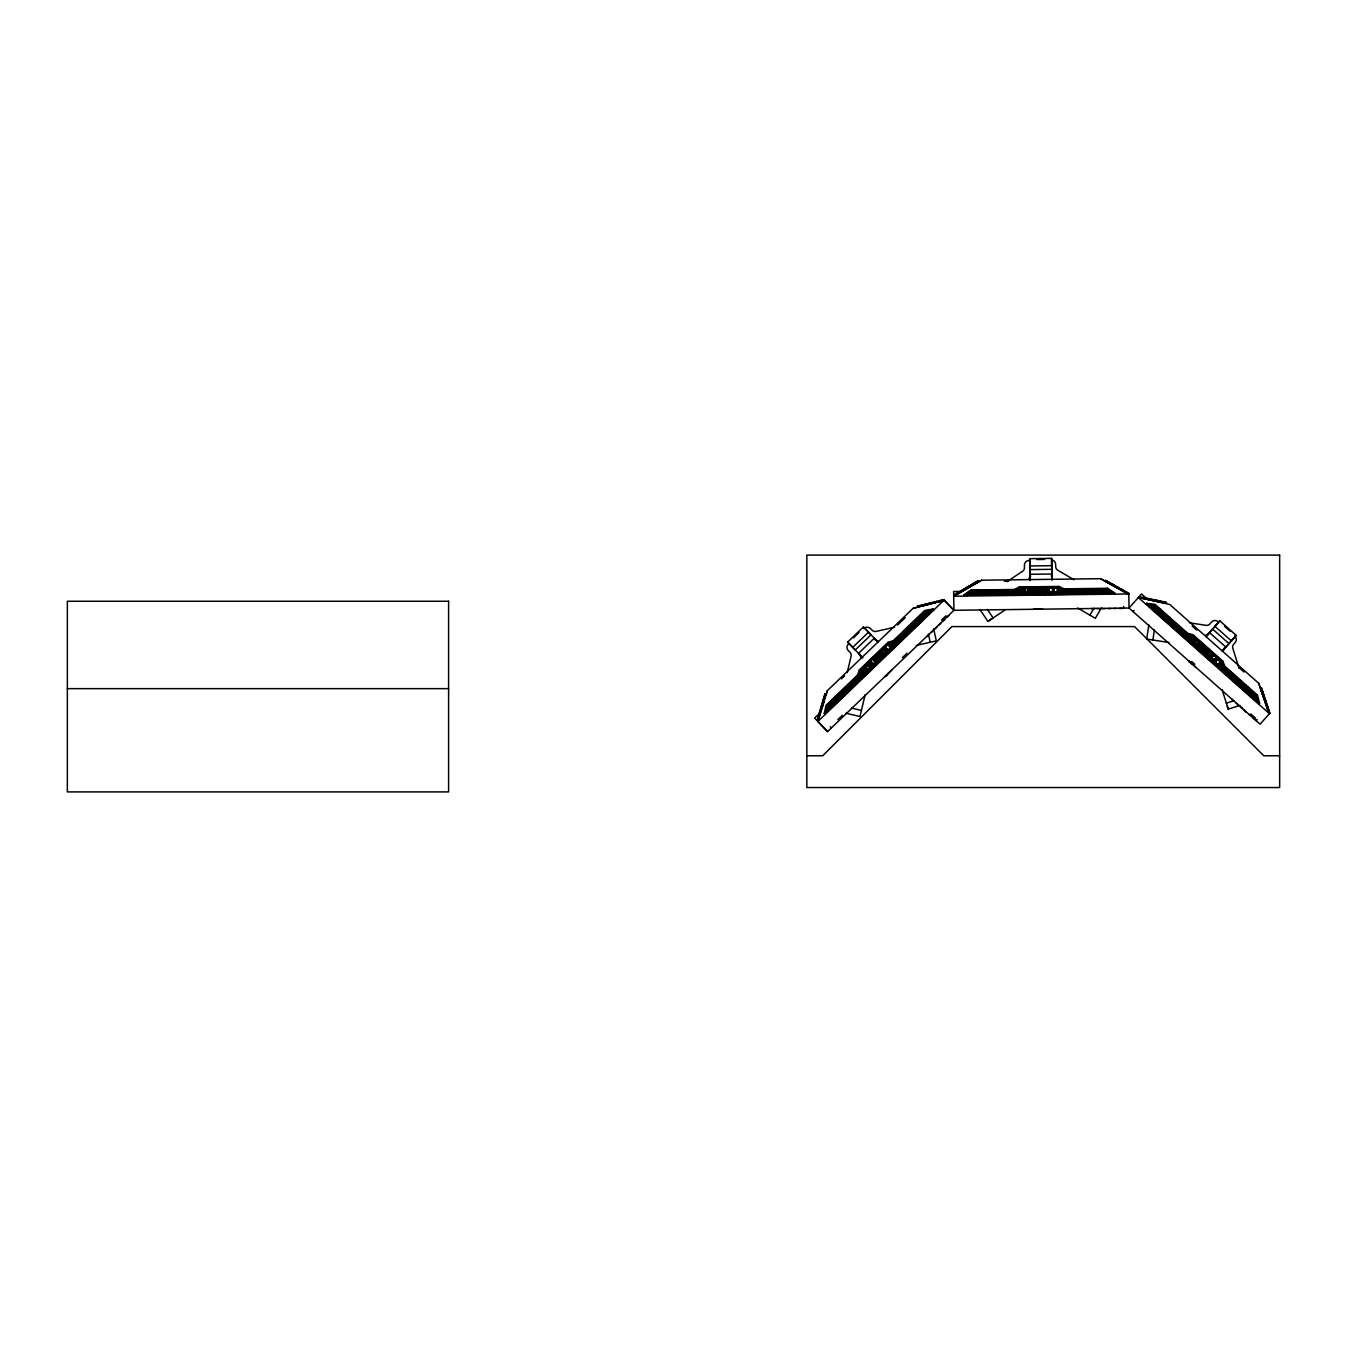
<?xml version="1.0" encoding="UTF-8"?>
<svg xmlns="http://www.w3.org/2000/svg" width="1347" height="1347" viewBox="0 0 1347 1347"><rect width="100%" height="100%" fill="white"/><g stroke="black" fill="none" stroke-linecap="round" stroke-linejoin="round"><path stroke-width="1.5" d="M885.501 649.742C884.71 643.714 886.629 654.474 886.124 647.52M1168.96 642.485L1146.684 639.084L1148.839 624.924M1152.864 640.027L1154.396 629.908M825.155 714.482L824.263 713.54L826.014 705.323L857.517 675.066L859.386 669.846L888.027 642.334L893.314 640.684L924.817 610.41L933.101 609.012L933.993 609.938M1139.798 597.815L1139.932 596.805L1166.502 602.362L1166.283 603.355L1161.165 602.294M1142.946 598.472L1143.165 597.479M1144.899 598.893L1145.118 597.883M1145.489 599.011L1145.691 598.017M1147.072 598.304L1146.853 599.297L1139.714 597.799M1148.839 599.701L1149.058 598.708M1149.042 599.752L1149.26 598.758M1150.826 600.122L1150.978 599.112M1152.577 600.493L1152.948 599.533M1154.682 600.93L1154.901 599.937M1156.164 601.25L1156.383 600.24M1156.669 601.351L1156.888 600.358M1157.932 601.621L1158.151 600.61M1158.588 601.755L1158.807 600.745M1160.76 601.166L1160.542 602.16L1147.543 599.449M1162.512 602.564L1162.714 601.57M1163.269 602.732L1163.488 601.739M1164.515 602.985L1164.734 601.991M1165.054 603.102L1165.307 602.109M847.229 672.574L851.085 656.225A4.226 4.226 0 0 0 849.974 652.268L848.324 650.601A4.698 4.698 0 0 1 848.357 643.967M865.178 694.581L860.009 716.52L846.068 713.237M822.024 708L823.792 702.242M826.149 694.547L827.327 690.691L913.03 608.373L944.095 600.139L953.945 610.309L1129.039 608.036L1260.085 724.198L1269.413 713.657L1258.704 683.283L1169.735 604.466L1138.282 597.479L1269.413 713.657L1258.704 683.283M962.112 591.434L953.625 591.535L953.945 610.309L827.546 731.589L817.898 721.47L827.327 690.691M1048.286 589.632L1048.32 589.094A5.708 2.357 -0.8 0 1 1054.044 587.275L1058.018 587.679L1051.569 587.966L1050.576 586.955L1050.576 588.218M1215.499 658.868L1215.836 660.737L1217.452 659.66L1215.499 658.868L1216.206 661.074L1217.452 659.66M1205.161 651.914L1206.491 654.053L1212.249 656.848A5.708 2.374 41.5 0 0 1215.415 661.949L1218.075 664.93L1213.075 660.114L1211.997 657.1L1206.188 654.389L1204.858 652.251L1210.094 654.693M1106.493 581.971L1106.981 581.079M1107.672 582.628L1108.16 581.736M1108.278 582.982L1108.766 582.089M1109.255 583.504L1109.743 582.611M1110.012 583.941L1110.5 583.066M1111.746 584.918L1112.252 584.042M1112.437 585.288L1112.925 584.396M1113.464 585.878L1113.952 584.985M1114.02 586.181L1114.508 585.288M1115.232 586.871L1115.72 585.979M1116.966 587.848L1117.454 586.955M1117.219 587.966L1117.707 587.073M1118.7 588.824L1119.273 587.966M1120.435 589.801L1120.856 588.841M1121.95 590.626L1122.438 589.733M1122.186 590.777L1122.674 589.885M1123.92 591.754L1124.425 590.862M1125.132 592.411L1125.621 591.518M1125.671 592.731L1126.159 591.838M1126.715 593.303L1127.203 592.411M1128.55 594.347L1129.089 593.471L1105.449 580.22L1104.944 581.113L1128.55 594.347L1129.123 593.488M885.265 647.351L883.666 647.099L882.403 651.982L880.854 652.773L879.372 651.224L880.079 650.55L881.78 652.302M887.808 644.253L884.996 646.341A5.708 2.357 -43.9 0 0 882.049 651.578L876.392 654.591L873.647 660.316L876.712 654.911L879.928 653.261L878.648 651.914L879.019 653.733M878.025 655.787L874.136 660.855L875.685 662.455C870.263 667.506 879.945 659.39 872.199 658.111L873.816 658.346M880.584 654.474L877.419 659.643L875.18 660.805L877.705 655.467M874.456 661.175L877.453 656.41M875.18 660.805L877.587 656.545M874.86 660.468L877.099 659.323L880.264 654.137M878.934 662.253L877.554 659.39L879.103 656.696M879.642 661.562L877.419 659.154L879.658 657.993L882.824 652.436A5.708 2.357 -43.9 0 0 888.262 649.742L891.125 646.998L892.32 648.244M878.446 660.316L878.968 659.424M878.631 660.417L879.103 659.559M1089.908 615.158L1094.05 608.103M1101.526 607.733L1095.313 618.324L1077.617 607.968M1206.457 635.952L1207.889 634.319M1222.84 650.466L1224.271 648.85M1205.919 636.609L1219.843 620.849L1236.226 635.38L1222.301 651.123M1133.012 611.555L1134.056 610.393M1145.826 604.247L1146.684 603.288L1155.019 604.365L1187.717 633.343L1193.072 634.791L1222.79 661.124L1224.861 666.277L1257.542 695.254L1259.613 703.387L1258.755 704.363M1148.705 606.251L1150.321 604.416L1151.062 605.072L1149.446 606.908M1150.186 607.564L1152.712 604.719L1153.453 605.375L1150.927 608.221M1154.16 605.325L1155.019 604.365M1151.668 608.878L1155.086 605.022L1154.985 606.655M1152.409 609.534L1155.827 605.695M1153.15 610.191L1156.602 606.318L1157.342 606.975L1153.891 610.865M1155.743 607.278L1156.602 606.318M1154.648 611.521L1158.083 607.632L1158.841 608.288L1155.389 612.178M1156.989 611.875L1156.871 613.491L1160.323 609.602L1159.582 608.945L1156.989 611.875L1157.73 612.531M1158.723 609.922L1159.582 608.945M1158.471 613.188L1158.353 614.804L1161.804 610.932L1161.063 610.275L1158.471 613.188L1159.211 613.845M1160.205 611.235L1161.063 610.275M1159.952 614.501L1159.834 616.135L1163.286 612.245L1162.545 611.589L1159.952 614.501L1160.693 615.158M1161.686 612.548L1162.545 611.589M1160.592 616.791L1164.027 612.902L1164.785 613.558L1161.333 617.448M1163.185 613.862L1164.027 612.902M1162.074 618.105L1165.525 614.215L1165.408 615.848M1164.667 615.175L1165.525 614.215M1162.815 618.761L1166.266 614.872M1163.555 619.418L1167.007 615.528L1166.889 617.162M1166.148 616.505L1167.007 615.528M1164.296 620.075L1167.748 616.202M1165.037 620.731L1168.489 616.859L1169.23 617.515L1165.778 621.388M1167.647 617.818L1168.489 616.859M1166.536 622.061L1169.971 618.172L1170.728 618.829L1167.277 622.718M1168.017 623.375L1171.469 619.485L1172.21 620.142L1169.617 623.072L1168.876 622.415M1169.499 624.688L1172.951 620.799L1173.692 621.455L1171.099 624.385L1170.358 623.728M1171.839 625.042L1171.722 626.658L1175.173 622.785L1174.432 622.129L1171.839 625.042L1172.58 625.698M1173.591 623.089L1174.432 622.129M1172.479 627.315L1175.914 623.442L1176.672 624.099L1173.22 627.988M1175.072 624.402L1175.914 623.442M1173.961 628.645L1177.413 624.755L1178.154 625.412L1174.702 629.302M1176.554 625.715L1177.413 624.755M1175.443 629.958L1178.894 626.069L1179.635 626.725L1176.184 630.615M1178.036 627.045L1178.894 626.069M1176.924 631.272L1180.376 627.399L1181.117 628.056L1177.665 631.928M1179.534 628.359L1180.376 627.399M1178.423 632.585L1181.858 628.712L1182.615 629.369L1179.164 633.242M1179.905 633.915L1183.356 630.026L1184.097 630.682L1181.504 633.595L1180.763 632.938M1182.127 635.885L1185.579 631.996L1184.838 631.339L1182.245 634.269L1182.986 634.925M1182.868 636.542L1186.32 632.652L1187.061 633.326L1183.609 637.198M1184.367 637.855L1187.818 633.982L1188.559 634.639L1185.107 638.512M1185.848 639.185L1189.957 634.538L1190.697 635.195L1186.589 639.842M1189.115 635.515L1189.957 634.538M1187.33 640.499L1192.112 635.127L1192.853 635.784L1188.071 641.155M1188.812 641.812L1193.913 636.087L1193.796 637.703M1191.691 638.579L1192.836 637.283L1196.187 640.246L1192.533 637.619M1189.553 642.468L1194.654 636.744M1192.432 639.236L1193.29 638.276M1190.31 643.125L1195.395 637.4L1195.277 639.017M1193.998 638.983L1194.84 638.023M1191.051 643.782L1196.136 638.057M1191.792 644.438L1196.877 638.714L1197.618 639.37L1196.22 640.953M1195.479 640.296L1196.338 639.337M1199.234 641.307L1193.661 636.356L1199.234 641.307L1195.782 645.179L1193.863 642.856L1196.085 644.826L1194.941 646.139M1193.072 644.489L1193.93 643.529M1193.829 645.146L1194.671 644.186L1194.873 645.466L1199.116 640.701L1197.82 640.65M1194.014 646.425L1195.412 644.843M1194.755 647.082L1199.857 641.357L1200.598 642.014L1195.496 647.739M1198.375 644.506L1199.234 643.546M1234.155 637.72L1222.318 651.056L1225.837 647.065L1209.454 632.551L1205.935 636.525L1217.772 623.19M1196.254 648.395L1201.339 642.671L1202.08 643.327L1196.995 649.052M1199.116 645.162L1199.975 644.203M1200.48 643.63L1201.339 642.671M1199.857 645.836L1200.716 644.859M1197.736 649.709L1202.82 643.984L1203.561 644.641L1199.335 649.406L1198.594 648.749M1201.962 644.944L1202.82 643.984M1188.441 660.687L1193.644 665.3M1205.178 646.577L1199.605 641.627L1205.178 646.577L1201.726 650.433L1199.504 648.463L1202.029 650.096M1202.13 645.516L1198.779 642.553L1202.13 645.516L1199.504 648.463M1188.812 661.023L1192.146 663.987L1188.997 661.848M1198.476 650.365L1199.874 648.799M1199.217 651.039L1205.06 645.971L1203.763 645.92M1203.46 646.274L1204.302 645.297M1199.958 651.695L1200.817 650.719M1203.646 647.537L1204.504 646.577M1201.726 650.433L1203.208 648.783L1208.865 651.897L1203.646 649.473L1204.976 651.611L1210.381 654.339M1200.699 652.352L1203.208 649.523L1208.865 651.897M1203.443 649.153L1202.349 650.483M1204.942 647.587L1206.542 647.284L1205.11 648.884L1206.979 649.759L1208.023 648.597L1207.282 647.941L1206.053 649.321M1201.44 653.009L1203.73 650.433L1202.871 651.392M1202.197 653.665L1204.285 651.308M1206.424 648.9L1207.282 647.941M1205.733 652.655L1204.976 651.611M1202.938 654.322L1204.942 652.066M1207.165 649.557L1208.023 648.597M1194.014 665.62L1195.496 666.95M1210.7 653.059L1212.485 652.554L1211.239 653.935L1207.922 650.197L1208.764 649.254L1208.663 650.87M1206.491 654.053L1205.06 654.911M1209.337 650.854L1203.696 648.227L1205.801 646.627M1209.404 651.544L1210.246 650.567L1210.162 652.184M1206.76 655.989L1205.161 656.292L1207.602 655.046M1207.687 656.444L1208.545 655.484L1206.643 657.622L1207.4 658.279L1209.488 655.922L1208.629 656.881M1208.141 658.936L1210.414 656.359M1208.882 659.592L1212.3 656.764M1212.334 655.703L1213.967 653.867L1213.226 653.211L1211.795 654.81L1213.091 655.905A5.708 2.374 41.5 0 1 1218.547 658.43L1221.224 661.394L1215.853 657.016M1209.623 660.249L1211.98 657.589M1210.364 660.906L1212.3 658.734L1211.441 659.693M1212.401 659.02L1211.946 660.619L1213.394 660.501L1211.845 662.236M1211.105 661.562L1212.805 659.66L1211.963 660.602M1215.348 656.814L1216.947 656.494L1214.337 659.424M1212.233 661.091L1213.075 660.114M1212.586 662.892L1214.001 661.242M1216.829 658.127L1218.429 657.824L1215.836 660.737M1213.344 663.549L1217.688 657.151M1214.253 663.263L1215.112 662.303M1218.311 659.441L1219.911 659.138L1218.513 660.72M1219.793 660.754L1221.392 660.451L1216.307 666.176L1215.566 665.519L1216.964 663.936L1217.166 665.216M1217.907 665.873L1217.789 667.489L1222.571 662.118L1221.83 661.461L1217.907 665.873L1218.648 666.529M1220.971 662.438L1221.83 661.461M1221.931 662.101L1222.79 661.124M1219.389 667.186L1219.288 668.819L1223.396 664.189L1222.655 663.515L1219.389 667.186L1220.129 667.843M1222.537 665.149L1223.396 664.189M1220.028 669.476L1223.48 665.586L1223.362 667.22M1220.769 670.133L1224.221 666.243M1224.002 667.236L1224.861 666.277M1221.51 670.789L1224.962 666.9L1224.844 668.533M1224.103 667.876L1224.962 666.9M1222.251 671.446L1225.703 667.556M1222.992 672.102L1226.444 668.23L1226.326 669.846M1225.585 669.19L1226.444 668.23M1223.733 672.759L1227.184 668.887M1224.474 673.416L1227.925 669.543L1228.666 670.2L1225.231 674.089M1227.083 670.503L1227.925 669.543M1225.972 674.746L1229.424 670.857L1230.165 671.513L1226.713 675.403M1228.312 675.1L1228.195 676.716L1231.646 672.827L1230.905 672.17L1228.312 675.1L1229.053 675.756M1229.794 676.413L1229.676 678.029L1233.128 674.157L1232.387 673.5L1229.794 676.413L1230.535 677.07M1231.528 674.46L1232.387 673.5M1231.276 677.726L1231.175 679.343L1234.61 675.47L1233.869 674.813L1231.276 677.726L1232.017 678.383M1233.027 675.773L1233.869 674.813M1231.916 680.016L1235.367 676.127L1236.108 676.783L1232.657 680.673M1234.509 677.086L1235.367 676.127M1233.397 681.329L1236.849 677.44L1237.59 678.097L1234.138 681.986M1235.99 678.4L1236.849 677.44M1234.879 682.643L1238.331 678.753L1238.213 680.387M1237.472 679.73L1238.331 678.753M1235.62 683.299L1239.072 679.427M1236.361 683.956L1239.812 680.083L1240.553 680.74L1237.118 684.613M1238.971 681.043L1239.812 680.083M1237.859 685.286L1241.311 681.397L1242.052 682.053L1238.6 685.943M1239.341 686.6L1242.793 682.71L1243.534 683.367L1240.941 686.297L1240.2 685.623M1241.564 688.57L1245.015 684.68L1244.274 684.023L1241.681 686.953L1242.422 687.61M1242.304 689.226L1245.756 685.354L1246.497 686.01L1243.062 689.883M1244.914 686.313L1245.756 685.354M1243.803 690.54L1247.255 686.667L1247.996 687.324L1244.544 691.213M1246.396 687.627L1247.255 686.667M1245.285 691.87L1248.736 687.98L1249.477 688.637L1246.026 692.526M1247.878 688.94L1248.736 687.98M1246.766 693.183L1250.218 689.294L1250.959 689.95L1247.507 693.84M1249.359 690.27L1250.218 689.294M1248.248 694.496L1251.7 690.607L1252.441 691.28L1249.006 695.153M1250.858 691.583L1251.7 690.607M1249.747 695.81L1253.198 691.937L1253.939 692.594L1250.487 696.466M1251.228 697.14L1254.68 693.25L1255.421 693.907L1252.828 696.82L1252.087 696.163M1253.451 699.11L1256.903 695.22L1256.162 694.564L1253.569 697.493L1254.31 698.15M1256.044 696.197L1256.903 695.22M1254.192 699.767L1256.717 696.921L1257.458 697.578L1254.949 700.423M1255.69 701.08L1257.307 699.245L1258.047 699.918L1256.431 701.736M1256.094 720.662L1257.138 719.5M1151.062 605.072L1149.547 605.291M1193.56 643.192L1196.187 640.246M1196.035 641.172L1193.391 644.135L1192.651 643.479M1219.81 620.849L1214.943 626.338L1231.326 640.852L1236.226 635.38M1207.922 650.197L1208.764 649.254M1213.192 656.225L1214.708 654.524L1215.449 655.181L1214.371 656.393M1216.189 655.837L1212.788 656.242M1218.075 664.93L1221.527 661.057M1258.047 699.918L1256.532 700.12M931.164 632.619L932.528 631.305M935.054 628.881L937.091 626.911M939.196 624.89L940.745 623.425M943.338 620.916L944.702 619.62M947.396 617.027L948.759 615.714M863.461 626.927L871.038 634.824L855.21 649.978L847.65 642.081L863.461 626.927L878.076 642.098M853.426 637.906L859.066 632.484M852.718 647.368L868.495 632.198M841.505 678.888L844.535 675.975M897.624 624.974L905.218 617.684M866.037 674.628L860.75 669.105L861.457 668.432L866.761 673.938M867.468 673.264L862.181 667.742L862.905 667.051L868.192 672.574M868.007 670.958L863.612 666.361L864.336 665.671L868.899 671.884M868.091 663.852L866.475 663.616L871.778 669.122M869.522 662.471L867.906 662.236L873.21 667.758M870.953 661.108L869.337 660.855L874.641 666.378M872.385 659.727L871.492 658.801L871.341 660.081M875.247 656.982L873.631 656.73L874.927 658.077M884.373 646.408L885.804 645.045L886.696 645.971M885.804 645.045L887.235 643.664L888.128 644.59M861.002 669.375L866.693 664.542L861.322 669.712M867.047 664.206L872.098 658.717L866.727 663.869L868.781 666.024M889.003 642.637L888.296 643.327L893.246 648.496L893.97 647.806L889.003 642.637L889.896 643.563M860.497 673.163L858.898 672.911L863.174 677.389M865.077 667.169C857.365 676.649 866.323 661.865 867.805 670.015L869.943 667.96L866.374 664.223M867.586 664.761L871.122 662L867.889 665.098M832.547 701.4L830.947 701.147L834.534 704.885M835.965 703.521L832.379 699.783L833.995 700.019M837.396 702.141L833.81 698.403L835.426 698.638M838.827 700.76L835.241 697.022L836.857 697.258M840.259 699.396L836.672 695.641L838.289 695.894M839.72 694.513L838.103 694.277L841.69 698.015M841.151 693.133L839.535 692.897L843.121 696.635M842.582 691.769L840.966 691.516L844.552 695.271M844.013 690.388L842.397 690.152L846 693.89M845.445 689.007L843.828 688.772L847.431 692.51M846.876 687.644L845.259 687.391L848.863 691.146M848.307 686.263L846.691 686.027L850.294 689.765M860.144 678.518L859.42 679.208L856.726 676.396L857.433 675.706L861.036 679.444M861.743 678.753L858.157 675.015L858.864 674.325L862.467 678.063M894.139 642.25L892.522 641.997L896.109 645.752M901.295 635.363L899.678 635.127L903.281 638.865M904.713 637.501L901.126 633.747L902.726 633.999M906.144 636.121L902.557 632.383L904.157 632.619M907.575 634.74L903.989 631.002L905.588 631.238M907.019 629.857L905.42 629.621L909.006 633.359M908.45 628.493L906.851 628.241L910.437 631.996M909.882 627.113L908.282 626.877L911.868 630.615M911.313 625.732L909.713 625.496L913.3 629.234M912.744 624.368L911.144 624.116L914.731 627.87M914.192 622.988L912.576 622.752L916.162 626.49M915.623 621.607L914.007 621.371L917.593 625.109M917.054 620.243L915.438 619.99L919.024 623.745M924.025 611.74L924.749 611.05L927.443 613.862L926.736 614.552L924.025 611.74L924.918 612.666M819.498 713.405L814.581 718.069L827.647 731.623M827.193 710.155L825.677 710.004L826.401 709.313L828.085 711.081M931.198 612.043L929.514 610.275L928.79 610.966L930.491 612.733M877.739 659.474L879.978 658.329C880.955 651.443 888.347 652.739 891.428 647.318L887.858 643.58M827.917 709.465L828.624 708.775L826.89 706.973L826.182 707.663L828.809 710.391M829.348 708.084L830.055 707.411L827.395 704.616L826.671 705.306L830.24 709.027M830.779 706.72L831.486 706.03L828.792 703.218L828.085 703.909L831.671 707.646M832.21 705.34L832.934 704.649L830.223 701.838L829.516 702.528L833.103 706.266M833.641 703.959L834.365 703.269L831.655 700.457M835.073 702.595L835.797 701.905L833.086 699.093M836.504 701.215L837.228 700.524L834.534 697.712M837.935 699.834L838.659 699.144L835.965 696.332M839.366 698.47L840.09 697.78L837.396 694.968M840.797 697.089L841.521 696.399L838.827 693.587M842.229 695.709L842.953 695.018L840.259 692.206M843.66 694.328L844.384 693.654L841.69 690.843M845.091 692.964L845.815 692.274L843.121 689.462M846.539 691.583L847.246 690.893L844.552 688.081M847.97 690.203L848.677 689.529L845.983 686.701M849.401 688.839L850.109 688.149L847.415 685.337M850.833 687.458L851.54 686.768L848.846 683.956L848.139 684.646L851.725 688.384M852.264 686.078L852.971 685.387L850.277 682.575L849.57 683.266L853.156 687.004M862.282 676.447L863.006 675.773L859.605 672.237M863.713 675.083L864.437 674.392L860.363 670.149L859.639 670.84L864.606 676.009M869.59 668.297L868.882 668.988L870.33 670.503M870.869 668.196L871.593 667.506L867.199 662.926M872.317 666.832L873.024 666.142L868.63 661.545M873.748 665.452L874.456 664.761L871.711 661.899M877.503 663.633L875.836 660.468M880.736 656.966L881.797 659.508M883.228 658.127L882.285 654.272L884.659 656.747M883.767 655.821L884.474 655.13L882.79 653.362L883.683 654.305M885.922 653.75L886.09 655.383L885.922 653.75L884.053 652.807M886.629 653.076L886.629 651.645L888.245 653.312L887.521 654.002L885.754 652.167M893.785 646.19L894.509 645.499L891.125 641.963L890.401 642.654L894.677 647.116L894.509 645.499M895.216 644.809L895.94 644.135L893.246 641.324M896.647 643.445L897.371 642.755L894.677 639.943L893.953 640.633L897.54 644.371M898.095 642.064L898.803 641.374L896.109 638.562L895.385 639.253L898.988 642.99M899.527 640.684L900.234 640.01L897.54 637.182L896.816 637.872L900.419 641.627M900.958 639.32L901.665 638.63L898.971 635.818L898.247 636.508L901.85 640.246M902.389 637.939L903.096 637.249L900.402 634.437M903.82 636.559L904.527 635.868L901.833 633.056M905.251 635.195L905.959 634.504L903.265 631.692M906.683 633.814L907.39 633.124L904.696 630.312M908.114 632.433L908.821 631.743L906.127 628.931M909.545 631.07L910.252 630.379L907.558 627.567M910.976 629.689L911.7 628.998L908.989 626.187M912.407 628.308L913.131 627.618L910.42 624.806M913.838 626.927L914.562 626.254L911.852 623.442M915.27 625.564L915.994 624.873L913.3 622.061M916.701 624.183L917.425 623.493L914.731 620.681M918.132 622.802L918.856 622.129L916.162 619.3M919.563 621.438L920.287 620.748L917.593 617.936L916.869 618.627L920.456 622.365M920.994 620.058L921.718 619.367L919.024 616.556L918.3 617.246L921.887 620.984M928.874 612.498L928.167 613.188L926.433 611.37L927.14 610.679L929.767 613.424M929.598 611.807L929.514 610.275M824.263 713.54L933.101 609.012M817.898 721.47L944.095 600.139L953.929 610.309M837.817 719.584L842.397 715.274M902.473 657.572L906.969 653.244M941.502 620.075L946.015 615.747M928.588 635.094L927.005 636.609M1054.061 588.925C1052.664 593.135 1053.169 586.08 1052.697 590.66M889.087 651.325L888.565 650.062M963.795 596.149L963.779 594.869L970.682 590.053L1014.358 589.481L1019.292 586.955L1058.995 586.433L1063.995 588.841L1107.672 588.269L1114.676 592.899L1114.693 594.195M990.954 619.367L987.89 621.405L979.942 609.484M1006.832 581.752L1022.575 571.28A4.226 4.226 0 0 0 1024.461 567.626L1024.393 565.285A4.698 4.698 0 0 1 1028.94 560.47M987.89 621.405L1004.963 610.056M989.994 620.007L993.093 617.953L987.418 609.433M976.743 581.534L977.299 582.375M977.821 580.894L954.434 594.616L954.956 595.509L978.292 581.769L977.787 580.877L978.292 581.769L972.113 585.44M965.26 589.464L971.153 585.996M953.76 596.25L981.626 580.22L1100.482 578.688L1107.571 582.51M974.689 584.244L981.66 580.237M1215.196 659.205L1216.779 659.66M1049.869 588.437L1048.606 589.262L1048.589 586.989L1049.582 586.972L1049.599 588.588M1260.354 688.098L1261.364 687.778L1269.935 713.489L1268.891 713.792M1261.886 689.445L1260.91 689.782L1268.975 713.809M1261.364 691.028L1262.341 690.708M1261.567 691.718L1262.526 691.398M1261.954 692.762L1262.914 692.425M1262.19 693.621L1263.149 693.284M1262.526 694.513L1263.503 694.193M1262.812 695.507L1263.789 695.187M1263.099 696.214L1264.058 695.877M1263.435 697.376L1264.395 697.039M1264.075 699.295L1265.035 698.975M1264.244 699.665L1265.22 699.329M1264.698 701.198L1265.675 700.861M1265.961 704.969L1266.938 704.515M1266.55 706.552L1267.51 706.232M1266.584 706.872L1267.561 706.552M1267.123 708.303L1268.099 707.966M1267.224 708.775L1268.184 708.438M1267.847 710.66L1268.807 710.34M1268.268 711.738L1269.244 711.401M1048.286 589.178L1042.14 587.444L1036.197 589.733L1036.18 587.511L1028.738 587.612M1046.619 589.161L1046.602 587.006L1047.596 586.989L1047.612 589.447L1043.639 588.319L1043.622 587.039L1041.652 588.05L1040.642 587.09L1040.659 588.353L1037.695 589.279L1037.661 587.124L1036.668 587.14L1036.702 589.582M1036.23 592.242L1033.25 592.731L1036.23 592.68L1036.213 590.457L1042.494 589.43M1045.272 590.205L1036.988 591.131L1038.689 590.609M1039.732 594.751L1039.766 591.468L1045.272 589.75M1036.988 591.131L1039.429 591.821L1043.656 590.508M1038.739 594.768L1039.699 591.737L1043.656 590.71M1039.766 591.468L1042.191 592.158L1048.336 590.34A5.708 2.357 -0.8 0 0 1054.095 592.007L1058.069 591.956L1058.085 593.69M1040.709 592.916L1039.783 593.219L1041.702 593.438L1041.702 592.461L1041.719 594.734M1043.689 593.438L1044.683 593.135M1226.342 703.134L1234.172 700.693M1227.336 706.266L1228.211 709.111L1239.93 705.441M913.03 608.373L920.826 606.318M924.716 605.291L930.558 603.759M917.728 606.083L917.981 607.076L917.694 606.083L944.045 599.634L944.298 600.61M944.045 599.634L941.923 600.156L942.176 601.132M944.213 600.594L921.651 606.15L921.399 605.157M918.907 605.796L919.21 606.773M894.56 627.231L876.122 631.406A4.226 4.226 0 0 1 872.183 630.261L870.532 628.594A4.698 4.698 0 0 0 863.898 628.561M916.347 645.398L936.35 640.869L933.639 628.897M885.383 649.523L887.437 648.884M1099.775 608.726L1096.913 608.457M1102.334 608.692L1105.045 608.659M1051.62 558.365L1051.67 565.689L1029.782 565.976L1029.68 558.651L1051.62 558.365L1051.94 580.271M1036.786 559.527L1044.615 559.426M1029.866 569.596L1051.754 569.31M1004.29 581.231L1008.499 581.18M1022.777 588.134L1023.771 587.309L1023.787 588.588M1024.764 588.117L1025.757 587.275L1025.774 588.572M1020.874 595.004L1020.79 587.343L1021.784 588.151C1016.766 587.444 1033.098 587.511 1026.751 588.083L1027.727 587.258L1027.744 588.538M1028.822 594.886L1028.721 587.241L1029.731 588.521M1030.809 594.869L1030.708 587.208L1031.718 588.487M1032.795 594.835L1032.694 587.191L1033.705 588.471M1036.18 587.511L1034.681 587.157L1035.691 588.437M1038.672 588.959L1038.655 587.107L1039.665 588.386M1044.632 588.588L1044.615 587.039L1045.626 588.302M1059.533 588.605L1058.523 587.326L1058.607 594.498M1028.738 588.067L1033.705 587.999M1020.807 589.397L1025.269 588.892L1020.807 588.942L1020.824 590.693M1033.216 588.791C1021.11 590.441 1037.746 585.76 1033.25 592.731M1004.997 595.206L1004.929 590.02L1005.94 591.282M1007.91 589.969L1007.943 593.875L1006.967 593.892L1006.916 589.986L1007.926 591.266M1008.954 595.155L1008.903 589.969L1009.913 591.232M1011.883 589.919L1011.917 593.825L1010.923 593.842L1010.89 589.935L1011.9 591.215M1012.927 595.105L1012.877 589.919L1013.887 591.181M1014.914 595.071L1014.863 589.885L1015.857 589.868L1015.907 595.054M1028.317 594.078L1028.283 592.343L1025.303 592.377L1028.3 592.798L1028.232 587.612M1039.766 591.922L1042.191 592.613L1048.303 590.71L1051.148 592.209L1058.069 592.411L1058.018 587.225M967.247 594.414L968.224 593.236L967.23 593.252L967.264 595.694M997.033 594.027L998.026 594.01L997.975 590.104L996.982 590.121L997.049 595.307M1001.006 593.96L1002 593.96L1001.949 590.053L1000.956 590.07L1001.023 595.256M1004.98 593.909L1005.973 593.909L1005.923 590.003M1008.937 593.859L1009.93 593.859L1009.896 589.952M1012.91 593.808L1013.904 593.791L1013.87 589.902M1014.897 593.791L1015.891 593.774M1016.884 593.758L1017.877 593.741L1017.827 588.841L1016.833 588.858L1016.901 595.054M1018.871 593.741L1019.864 593.724L1019.797 587.831L1018.803 587.848L1018.888 595.02M1020.858 593.707L1021.851 593.69L1021.801 589.38L1021.817 590.676M1022.861 594.97L1023.787 589.363L1024.798 590.626L1024.781 589.346L1024.848 594.953M1024.831 593.657L1025.808 592.815L1025.842 594.936M1028.805 593.606L1029.798 593.589L1029.714 587.225M1030.792 593.572L1031.785 593.572L1031.701 587.208M1032.779 593.556L1033.755 593.539L1033.688 587.174M1036.752 594.785L1037.712 591.333L1037.729 592.629M1044.7 594.684L1045.659 591.535M1047.663 593.353L1046.686 594.667L1047.629 590.912L1047.646 592.209M1048.673 594.633L1049.633 591.72M1049.919 593.135L1051.637 593.303L1051.62 592.276L1051.653 594.599M1058.59 593.219L1059.567 593.202L1059.517 587.326M1060.56 593.185L1061.554 593.185L1061.503 588.269L1060.51 588.285L1060.577 594.482M1062.547 593.168L1063.541 593.151L1063.507 589.245L1062.514 589.262L1062.564 594.448M1064.534 593.135L1065.528 593.135L1065.494 589.228L1064.5 589.245L1064.551 594.431M1066.521 593.118L1067.514 593.101L1067.481 589.195L1066.487 589.211L1066.538 594.397M1068.508 593.084L1069.501 593.084L1069.451 589.178L1068.474 589.195L1068.525 594.381M1070.495 593.067L1071.488 593.05L1071.437 589.144L1070.444 589.161L1070.511 594.347M1098.293 592.697L1099.287 592.68L1099.236 588.791L1098.243 588.807L1098.31 593.993M1100.28 592.68L1101.274 592.663L1101.223 588.757L1100.23 588.774L1100.297 593.96M1102.267 592.646L1103.26 592.629L1103.21 588.74L1102.216 588.757L1102.284 593.943M1104.254 592.629L1105.247 592.613L1105.197 588.706L1104.203 588.723L1104.271 593.909M1106.241 592.596L1107.234 592.579L1107.183 588.69L1106.19 588.69L1106.257 593.892M1110.197 592.545L1111.191 591.367L1110.197 591.384L1110.231 593.842M963.779 594.869L1114.676 592.899M953.659 596.216L1128.853 593.96M1091.087 608.524L1094.185 608.793M1108.261 608.625L1111.09 608.575M1116.259 608.507L1113.801 608.541M1121.899 608.44L1119.424 608.474M67.35 688.637L448.602 688.637M806.836 755.768L822.731 755.768L951.908 626.591L1134.595 626.591L1263.772 755.768L1279.65 755.768M1189.468 622.819L1206.087 625.345A4.226 4.226 0 0 0 1209.926 623.93L1211.458 622.146A4.698 4.698 0 0 1 1218.075 621.64M1051.62 561.497L1051.872 579.311L1051.805 574.007L1029.916 574.293L1029.984 579.597L1029.765 561.783M1029.68 558.651L1030.051 580.557M1100.482 578.688L1128.769 593.943L1129.039 608.036L1141.465 593.993L1146.516 598.472M1123.634 608.086L1123.617 606.52M1212.536 629.032L1228.969 643.563M847.65 642.081L862.871 657.892M831.385 727.919L830.308 726.791M851.489 708.084L861.44 710.441M1036.213 590.912L1037.712 590.912M824.431 695.473L825.408 695.776M824.111 696.753L825.088 697.039M823.859 697.443L824.835 697.746M823.286 699.362L824.263 699.649M823.068 700.272L824.044 700.558M822.714 701.265L823.691 701.568M822.562 701.972L823.539 702.275M822.158 703.151L823.135 703.454M821.586 705.104L822.562 705.39M821.552 705.458L822.529 705.761M821.03 707.023L822.007 707.529M820.458 708.926L821.434 709.229M820.98 710.997L820.003 710.694L820.879 711.115M819.33 712.765L820.306 713.051M818.976 714.196L819.953 714.499M818.757 714.668L819.734 714.971M818.201 716.587L819.178 716.89M1204.858 652.251L1206.676 653.093M882.824 652.436L884.036 653.682M1111.123 584.413L1127.085 593.017M1074.115 579.816L1057.799 570.269A4.226 4.226 0 0 1 1055.711 566.733L1055.644 564.393A4.698 4.698 0 0 0 1051.435 559.864M1231.764 699.093L1233.347 700.928M1231.714 699.463L1232.387 699.649M1224.49 626.254L1230.333 631.44M1192.129 626.018L1196.86 630.194M1239.358 667.876L1244.072 672.052M1146.684 603.288L1259.613 703.387M1191.607 661.478L1194.806 664.256M1250.824 713.961L1255.488 718.103M1241.597 707.815L1242.439 708.556L1240.233 706.603M1245.066 710.879L1244.527 710.829M1250.269 715.51L1248.669 714.095M1244.392 710.29L1245.958 712.092M1236.041 702.881L1238.061 704.683M1252.895 717.816L1254.916 719.618M920.287 620.748L921.18 621.674M918.856 622.129L919.748 623.055M917.425 623.493L918.317 624.419M915.994 624.873L916.886 625.799M914.562 626.254L915.455 627.18M913.131 627.618L914.024 628.544M911.7 628.998L912.593 629.925M910.252 630.379L911.144 631.305M908.821 631.743L909.713 632.686M907.39 633.124L908.282 634.05M903.989 631.002L904.881 631.928M905.959 634.504L906.851 635.43M902.557 632.383L903.45 633.309M904.527 635.868L905.42 636.811M901.126 633.747L902.019 634.673M903.096 637.249L903.989 638.175M901.665 638.63L902.557 639.556M900.234 640.01L901.126 640.936M898.803 641.374L899.695 642.3M897.371 642.755L898.264 643.681M895.94 644.135L896.833 645.061M888.027 642.334L888.919 643.26M891.074 647.671L892.539 649.187L891.815 649.877L887.235 643.664M886.528 644.354L887.42 645.28M885.097 645.735L885.989 646.661M887.959 650.163L886.09 648.193L888.784 651.005L887.454 651.056M888.195 650.399L889.677 651.931L888.953 652.622L887.42 651.089M886.41 649.978L885.518 649.035L886.208 649.759M884.558 649.456L882.942 647.789L882.234 648.479L883.986 650.315M883.363 648.917L884.255 649.843M886.242 651.914L887.134 652.84M885.097 652.504L885.989 653.43M884.524 653.733L883.632 652.807L885.198 654.44M884.474 655.13L885.383 656.056M883.043 656.511L883.935 657.437M882.15 656.999L881.258 656.073L882.336 657.201M878.985 655.13L877.217 653.295L877.166 654.676M881.612 657.892L882.504 658.818M891.697 670.099L890.249 671.48M879.658 657.993L880.871 659.255M881.073 660.182L878.598 659.037M880.366 660.872L878.21 658.632M889.896 671.816L884.878 676.632M888.464 673.197L886.09 676.16L886.292 675.285M877.318 662.017L878.21 662.943M876.779 664.324L875.314 662.791L874.607 663.482L876.072 664.997M873.883 664.172L875.348 665.687M870.768 662.337L871.661 663.263M870.044 663.027L870.937 663.953M873.024 666.142L873.917 667.068M868.478 662.825L870.229 664.643M868.613 664.408L869.505 665.334M871.593 667.506L872.486 668.449M869.943 667.96L867.805 670.015M867.215 665.822L865.767 664.307L865.043 664.98L866.508 666.512M870.162 668.887L871.054 669.813M864.892 666.26L865.784 667.203M868.158 669.678L869.623 671.193M863.612 666.361L865.077 667.876M863.461 667.641L864.353 668.567M862.181 667.742L863.073 668.668M860.75 669.105L861.642 670.048M864.437 674.392L865.33 675.318M859.386 669.846L860.278 670.772M863.006 675.773L863.898 676.699M858.157 675.015L859.049 675.941M856.726 676.396L857.618 677.322M851.54 686.768L852.432 687.694M850.109 688.149L851.001 689.075M848.677 689.529L849.57 690.455M847.246 690.893L848.139 691.819M845.815 692.274L846.707 693.2M844.384 693.654L845.276 694.581M842.953 695.018L843.845 695.944M841.521 696.399L842.414 697.325M840.09 697.78L840.983 698.706M836.672 695.641L837.565 696.584M838.659 699.144L839.551 700.086M835.241 697.022L836.133 697.948M837.228 700.524L838.12 701.45M833.81 698.403L834.702 699.329M835.797 701.905L836.689 702.831M832.379 699.783L833.271 700.709M834.365 703.269L835.258 704.212M832.934 704.649L833.827 705.575M831.486 706.03L832.395 706.956M830.055 707.411L830.947 708.337M828.624 708.775L829.516 709.701M825.677 710.004L827.378 711.772M877.958 642.031L874.287 638.209L858.494 653.362L862.181 657.201M882.639 650.332L881.51 649.17L880.803 649.86L882.369 651.493M876.459 655.366L875.062 655.349L875.937 656.275M874.355 656.04L875.432 657.168M876.762 659.979L878.042 661.326M872.923 657.42L874.405 658.969M874.893 660.906L876.611 662.69M872.098 658.717L873.647 660.316M874.136 660.855L875.685 662.455M870.802 661.663L873.529 664.509M1209.64 650.517L1213.007 655.955M1203.342 649.81L1204.673 651.948M976.255 581.769L976.777 582.662M975.177 582.443L975.683 583.335M974.487 582.813L975.009 583.689M973.612 583.369L974.117 584.261M972.77 583.823L973.275 584.716M972.012 584.312L972.517 585.187M971.052 584.834L971.557 585.726M969.352 585.827L969.874 586.72M968.914 586.147L969.419 587.023M967.601 586.871L968.123 587.747M967.348 587.056L967.853 587.949M965.883 587.881L966.27 588.875M964.166 588.892L964.671 589.767M962.65 589.834L963.172 590.71M962.448 589.885L962.97 590.777M961.084 590.761L961.606 591.636M960.714 590.912L961.236 591.788M958.997 591.922L959.502 592.815M957.279 592.933L957.784 593.825M1261.331 687.778L1269.901 713.472M1239.088 668.365L1232.825 648.311A4.226 4.226 0 0 1 1233.65 644.304L1235.182 642.519A4.698 4.698 0 0 0 1234.677 635.902M1222.099 689.529L1228.211 709.111M940.762 600.392L941.014 601.385M940.155 600.577L940.408 601.57M938.825 600.88L939.078 601.856M936.889 601.351L937.142 602.345M936.62 601.452L936.872 602.446M934.936 601.84L935.188 602.816L934.852 601.89M933.016 602.311L933.269 603.288M931.08 602.783L931.333 603.776M929.548 603.187L929.8 604.18M929.144 603.254L929.396 604.247M927.78 603.624L928.032 604.601M927.174 603.742L927.426 604.736M925.271 604.214L925.524 605.207M924.295 604.483L924.547 605.46M923.335 604.685L923.587 605.679M922.493 604.921L922.729 605.897M919.412 605.662L919.664 606.638M928.437 634.269L930.238 642.25M1111.191 592.528L1111.208 593.825M1107.672 588.269L1107.689 589.548M1107.234 592.579L1107.251 593.875M1105.247 592.613L1105.264 593.892M1103.26 592.629L1103.277 593.926M1101.274 592.663L1101.29 593.943M1099.287 592.68L1099.304 593.976M1071.488 593.05L1071.505 594.33M1069.501 593.084L1069.518 594.364M1067.514 593.101L1067.531 594.397M1065.528 593.135L1065.544 594.414M1063.541 593.151L1063.558 594.448M1061.554 593.185L1061.571 594.465M1059.567 593.202L1059.584 594.498M1058.995 586.433L1059.011 587.73M1057.58 592.411L1057.614 594.515M1056.62 594.532L1057.513 586.871L1056.536 587.696M1055.627 594.549L1055.593 592.427L1054.6 592.444L1054.634 594.566M1054.112 592.461L1054.129 593.741M1053.59 590.676L1053.573 589.38L1053.59 590.811M1053.64 594.566L1053.607 592.444L1052.596 593.707M1052.596 590.912L1052.579 589.616L1052.596 590.609M1052.613 592.411L1052.647 594.583M1051.148 592.209L1051.165 593.505M1050.643 593.353L1050.626 592.057L1050.66 594.616M1049.65 593.337L1049.667 594.616M1048.639 592.36L1048.623 591.08L1048.656 593.353M1048.303 590.255L1048.353 592.091M1046.67 592.512L1046.653 591.215L1046.67 593.37M1045.676 593.387L1045.693 594.667M1044.615 587.039L1044.632 588.319M1043.706 594.701L1043.672 592.141L1042.713 594.717M1042.629 587.056L1042.645 588.353M1042.73 609.164L1040.743 609.181M1042.191 592.158L1042.208 593.892M1041.635 587.073L1041.652 588.353M1040.642 587.09L1040.659 588.37M1040.726 594.734L1040.692 592.192L1040.709 593.455M1040.254 609.198L1033.301 609.282M1038.655 587.107L1038.672 588.403M1037.661 587.124L1037.678 588.42M1037.729 593.488L1037.746 594.785M1036.668 587.14L1036.685 588.42M1036.651 590.592L1036.668 592.326M1035.742 592.697L1035.759 594.802M1034.681 587.157L1034.698 588.454M1034.765 594.818L1035.675 587.157M1033.755 592.714L1033.772 594.835M1032.694 587.191L1032.711 588.471M1031.785 593.572L1031.802 594.852M1030.708 587.208L1030.724 588.504M1029.798 593.589L1029.815 594.886M1028.721 587.241L1028.738 588.521M1027.795 592.798L1027.828 594.903M1026.734 587.258L1026.768 588.555M1026.835 594.919L1027.727 587.258M1024.764 587.292L1024.781 588.588M1023.838 593.673L1023.855 594.953M1022.777 587.326L1022.794 588.605M1022.811 590.66L1022.794 589.363L1022.844 593.69M1021.851 593.69L1021.868 594.987M1019.864 593.724L1019.881 595.004M1019.292 586.955L1019.309 588.235M1017.877 593.741L1017.894 595.037M1014.863 589.885L1014.88 591.181M1014.358 589.481L1014.375 590.777M1013.904 593.791L1013.921 595.088M1012.877 589.919L1012.893 591.198M1010.89 589.935L1010.907 591.232M1009.93 593.859L1009.947 595.138M1008.903 589.969L1008.92 591.249M1006.916 589.986L1006.933 591.282M1005.973 593.909L1005.99 595.189M1004.929 590.02L1004.946 591.299M1002 593.96L1002.016 595.239M998.026 594.01L998.043 595.29M1055.543 587.713L1054.549 587.73M1053.556 587.763L1052.546 586.938L1052.563 587.814M1045.609 587.023L1045.626 588.875M1044.666 591.838L1044.683 593.404M1043.622 587.039L1043.639 588.319M1039.648 587.107L1039.665 588.656M1038.705 591.619L1038.722 593.471M1036.719 591.013L1036.735 593.505M1036.213 590.457L1036.23 592.68M1025.269 588.892L1025.32 592.832M1205.38 635.548A11.921 11.921 0 0 1 1208.158 634.134M1224.187 648.059A11.921 11.921 0 0 1 1223.177 651.005M1205.952 635.733A11.921 11.921 0 0 1 1208.747 634.37M861.188 657.723A11.921 11.921 0 0 1 860.009 654.844M861.423 657.184A11.921 11.921 0 0 1 860.278 654.288M875.163 639.993A11.921 11.921 0 0 1 878.025 641.239M1028.923 579.277A11.921 11.921 0 0 1 1030.034 576.364M1029.462 579.042A11.921 11.921 0 0 1 1030.623 576.146M1051.249 575.876A11.921 11.921 0 0 1 1052.478 578.739M824.97 693.789L817.259 719.753L818.252 720.056L825.913 694.075L824.936 693.789M1205.38 653.076L1203.679 654.979L1204.42 655.635L1205.38 653.076M1215.482 662.623L1214.085 664.206L1214.826 664.862L1216.223 663.28L1215.482 662.623M851.708 681.212L851.001 681.902L853.695 684.714L854.402 684.023L851.708 681.212M853.139 679.831L852.432 680.521L855.126 683.333L855.833 682.643L853.139 679.831M854.57 678.45L853.863 679.141L856.557 681.952L857.264 681.262L854.57 678.45M856.002 677.086L855.294 677.76L857.988 680.589L858.713 679.898L856.002 677.086M920.456 615.175L919.732 615.865L922.426 618.677L923.15 617.987L920.456 615.175M921.887 613.811L921.163 614.501L923.857 617.313L924.581 616.623L921.887 613.811M923.318 612.43L922.594 613.121L925.305 615.933L926.012 615.242L923.318 612.43M890.215 649.624L888.919 649.725L890.384 651.241L890.215 649.624M1266.298 702.764L1265.338 703.083L1266.365 702.78M972.164 590.474L971.17 590.491L971.221 594.347L972.214 594.347L972.164 590.474M974.15 590.407L973.157 590.424L973.208 594.33L974.201 594.313L974.15 590.407M976.137 590.39L975.144 590.407L975.194 594.296L976.188 594.296L976.137 590.39M978.124 590.356L977.131 590.373L977.181 594.28L978.175 594.263L978.124 590.356M980.111 590.34L979.117 590.356L979.168 594.246L980.161 594.246L980.111 590.34M982.098 590.306L981.104 590.323L981.155 594.229L982.131 594.212L982.098 590.306M984.085 590.289L983.091 590.306L983.125 594.195L984.118 594.179L984.085 590.289M986.071 590.255L985.078 590.272L985.112 594.179L986.105 594.162L986.071 590.255M988.058 590.239L987.065 590.239L987.098 594.145L988.092 594.128L988.058 590.239M990.045 590.205L989.052 590.222L989.085 594.128L990.079 594.111L990.045 590.205M992.015 590.188L991.038 590.188L991.072 594.094L992.066 594.078L992.015 590.188M994.002 590.154L993.008 590.171L993.059 594.078L994.052 594.061L994.002 590.154M995.989 590.138L994.995 590.138L995.046 594.044L996.039 594.027L995.989 590.138M999.962 590.087L998.969 590.087L999.019 593.993L1000.013 593.976L999.962 590.087M1003.936 590.02L1002.943 590.037L1002.993 593.943L1003.986 593.926L1003.936 590.02M1073.424 589.127L1072.431 589.144L1072.481 593.034L1073.475 593.017L1073.424 589.127M1075.411 589.094L1074.418 589.11L1074.468 593.017L1075.462 593L1075.411 589.094M1077.398 589.077L1076.405 589.077L1076.455 592.983L1077.448 592.966L1077.398 589.077M1079.385 589.043L1078.391 589.06L1078.442 592.966L1079.435 592.949L1079.385 589.043M1081.372 589.026L1080.378 589.026L1080.429 592.933L1081.422 592.916L1081.372 589.026M1083.358 588.993L1082.365 589.009L1082.416 592.916L1083.409 592.899L1083.358 588.993M1085.345 588.976L1084.352 588.976L1084.386 592.882L1085.379 592.865L1085.345 588.976M1087.332 588.942L1086.339 588.959L1086.372 592.848L1087.366 592.848L1087.332 588.942M1089.319 588.908L1088.325 588.925L1088.359 592.832L1089.353 592.815L1089.319 588.908M1091.306 588.892L1090.312 588.908L1090.346 592.798L1091.339 592.798L1091.306 588.892M1093.293 588.858L1092.299 588.875L1092.333 592.781L1093.326 592.764L1093.293 588.858M1095.263 588.841L1094.269 588.858L1094.32 592.747L1095.313 592.747L1095.263 588.841M1097.249 588.807L1096.256 588.824L1096.306 592.731L1097.3 592.714L1097.249 588.807M970.194 591.855L969.2 591.872L969.234 594.381L970.227 594.364L970.194 591.855M1109.187 590.053L1108.194 590.07L1108.227 592.579L1109.221 592.562L1109.187 590.053M1279.65 555.099L806.836 555.099L806.836 787.54L1279.65 787.54L1279.65 555.099M448.602 601.267L67.35 601.267L67.35 791.901L448.602 791.901L448.602 601.267"/></g></svg>
